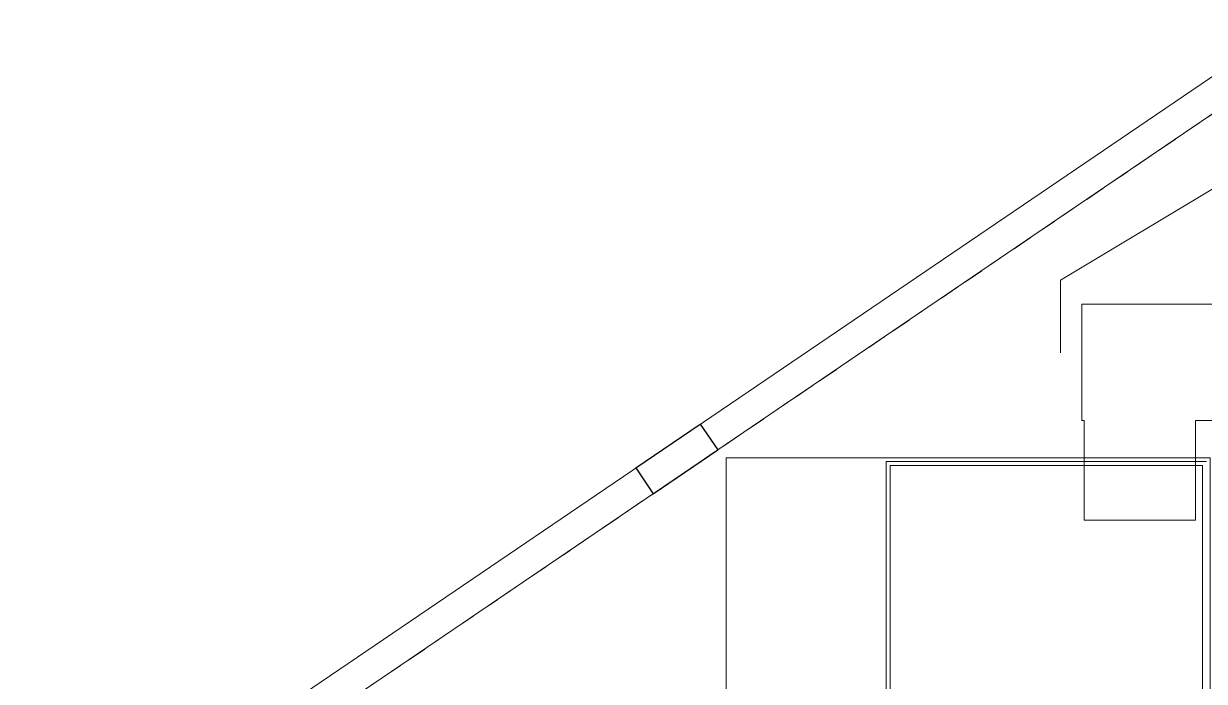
# Model space of a CAD drawing. Header units: metres. Extents: x -17822 to 152406, y -4219 to 19791.
# Drawn here: x 40 to 1552, y 7774 to 8616 of the extents above; entities that cross this region are included whole.
import ezdxf
from ezdxf.xclip import XClip

# ---------------------------------------------------------------- set-up
doc = ezdxf.new("R2010")
doc.units = ezdxf.units.M
doc.header["$LTSCALE"] = 100
doc.header["$MEASUREMENT"] = 0
doc.header["$XCLIPFRAME"] = 0
for name, pattern in [('DOT2', [0.125, 0, -0.125]), ('HIDDEN', [0.375, 0.25, -0.125]), ('MITTE0050', [25.39999999999999, 15.875, -3.174999999999998, 3.174999999999998, -3.174999999999998])]:
    doc.linetypes.add(name, pattern=pattern)
doc.layers.get('0').update_dxf_attribs({"color": 9, "lineweight": 9})
for name, color, linetype, lineweight in [('01', 9, 'Continuous', 9), ('06D', 9, 'Continuous', 9), ('20', 9, 'DOT2', 9)]:
    doc.layers.add(name, color=color, linetype=linetype, lineweight=lineweight)

# ---------------------------------------------------------------- blocks, each defined once
blk = doc.blocks.new('2.bod.sitatik')
at = {"layer": '01', "linetype": 'Continuous', "lineweight": -3}
for p, q in [((824.1061888066943, -583.0367438247777), (906.8344555226977, -526.8583230426884)), ((906.8344555226977, -526.8583230426884), (929.3060026494531, -559.9496297290934)), ((846.577437910255, -616.1279014995962), (929.3060026494531, -559.9496297290934)), ((824.1059563016352, -583.0364014378865), (846.577437910255, -616.1279014995962))]:
    blk.add_line(p, q, dxfattribs=at)
at = {"layer": '01'}
for points in [[(3694.58330937069, -1194.238203449502), (2863.587588513663, 154.3813767900647), (1981.236554860232, 154.3813767900647), (1694.991227026829, -39.99999999999272), (1694.991227026829, -39.99999999999272), (59.99999999997453, -1150.277845413431), (39.99999999997453, -1163.859298659911), (39.99999999997453, -1188.244768826036), (39.99999999997453, -1369.999999999993), (40.00000000000364, -1369.999999999993), (40.00000000000364, -1430), (39.99999999997453, -1430), (39.99999999997453, -1850.000000000029), (469.999999999829, -1850.000000000029), (469.999999999829, -1890.000000000058), (39.99999999997453, -1890.000000000058), (39.99999999997453, -2160), (469.999999999829, -2160), (469.999999999829, -2200), (39.99999999997453, -2200), (39.99999999997453, -2200), (39.99999999997453, -2200), (39.99999999997453, -2945.00000430597), (-2.546585164964199e-11, -2945.00000430597)], [(-2.546585164964199e-11, -1142.671160888502), (1968.938836504989, 194.3813767900647), (2885.924216421179, 194.3813767900647), (3720.265527032232, -1159.667747473002)]]:
    blk.add_lwpolyline(points, dxfattribs=at)
blk = doc.blocks.new('p-bnk')
h = blk.add_hatch()
h.set_pattern_fill('ANSI37', color=256, scale=3, angle=-180, style=0)
h.set_pattern_definition([(225, (783.5075877765194, 267.3965218021185), (6.735192090801862, -6.735192090801866), []), (315, (783.5075877765194, 267.3965218021185), (6.735192090801866, 6.735192090801862), [])])
h.paths.add_polyline_path([(145.75, -159), (145.75, -149), (3.25, -149), (3.25, -159)])
for p, q in [((103, 0), (103, 12)), ((103, 12), (133, 12)), ((133, 0), (133, 12)), ((237, 0), (287, 0)), ((287, 0), (287, -6.218181818170705)), ((241, -145), (241, -4)), ((241, -4), (283, -4)), ((-49.5, -87), (-49.5, -62)), ((-40.49999999999999, -87), (-40.49999999999999, -62)), ((-4.5, -63.5), (-40.49999999999999, -63.5)), ((-4.5, -65), (-40.49999999999999, -65)), ((-4.5, -66.5), (-40.49999999999999, -66.5)), ((-4.5, -68), (-40.49999999999999, -68)), ((-4.5, -69.5), (-40.49999999999999, -69.5)), ((-29.5, -71), (-40.49999999999999, -71)), ((-29.5, -72.5), (-40.49999999999999, -72.5)), ((-4.5, -71), (-15.5, -71)), ((-4.5, -72.5), (-15.5, -72.5)), ((-4.5, -87), (-4.5, -62)), ((291.5, -87), (291.5, -62)), ((291.5, -63.5), (327.5, -63.5)), ((291.5, -65), (327.5, -65)), ((291.5, -66.5), (327.5, -66.5)), ((291.5, -68), (327.5, -68)), ((291.5, -69.5), (327.5, -69.5)), ((291.5, -71), (302.5, -71)), ((291.5, -72.5), (302.5, -72.5)), ((316.5, -71), (327.5, -71)), ((316.5, -72.5), (327.5, -72.5)), ((327.5, -87), (327.5, -62)), ((336.5, -87), (336.5, -62)), ((-29.5, -76.5), (-40.49999999999999, -76.5)), ((-29.5, -78), (-40.49999999999999, -78)), ((-4.5, -79.5), (-40.49999999999999, -79.5)), ((-4.5, -81), (-40.49999999999999, -81)), ((-4.5, -82.5), (-40.49999999999999, -82.5)), ((-4.5, -84), (-40.49999999999999, -84)), ((-4.5, -85.5), (-40.49999999999999, -85.5)), ((-4.5, -76.5), (-15.5, -76.5)), ((-4.5, -78), (-15.5, -78)), ((291.5, -76.5), (302.5, -76.5)), ((291.5, -78), (302.5, -78)), ((291.5, -79.5), (327.5, -79.5)), ((291.5, -81), (327.5, -81)), ((291.5, -82.5), (327.5, -82.5)), ((291.5, -84), (327.5, -84)), ((291.5, -85.5), (327.5, -85.5)), ((316.5, -76.5), (327.5, -76.5)), ((316.5, -78), (327.5, -78)), ((287, -149), (237, -149)), ((283, -145), (241, -145)), ((287, -142.7818181818584), (287, -149))]:
    blk.add_line(p, q)
at = {"linetype": 'MITTE0050'}
for p, q in [((118, 0), (118, 12)), ((6.343624772649491, -74.5), (-52, -74.5)), ((280.6563752273651, -74.5), (339, -74.5))]:
    blk.add_line(p, q, dxfattribs=at)
for points in [[(0, -149), (149, -149), (149, 0), (0, 0)], [(237, -149), (149, -149), (149, 0), (237, 0)], [(287, -149), (237, -149), (237, 0), (287, 0)], [(233, -145), (153, -145), (153, -4), (233, -4)], [(283, -145), (241, -145), (241, -4), (283, -4)], [(233, -34.5), (153, -34.5), (153, -114.5), (233, -114.5)], [(338, -34.5), (258, -34.5), (258, -114.5), (338, -114.5)], [(-15.5, -69.5), (-29.5, -69.5), (-29.5, -79.5), (-15.5, -79.5)], [(0, -72.5), (-2, -72.5), (-2, -76.5), (0, -76.5)], [(287, -72.5), (289, -72.5), (289, -76.5), (287, -76.5)], [(302.5, -69.5), (316.5, -69.5), (316.5, -79.5), (302.5, -79.5)], [(145.75, -149), (3.25, -149), (3.25, -159), (145.75, -159)]]:
    blk.add_lwpolyline(points, close=True)
for points in [[(258, -34.5), (241, -4)], [(338, -34.5), (283, -4)], [(153, -34.5), (157.9026275732613, -109.221560659178), (233, -114.5)], [(258, -34.5), (263.5092285001592, -109.221560659178), (338, -114.5)], [(-40.49999999999999, -87), (-4.5, -87), (-2, -84.50000000000001), (-2, -64.5), (-4.5, -62), (-49.5, -62), (-52, -64.5), (-52, -84.50000000000001), (-49.5, -87), (-40.49999999999999, -87)], [(327.5, -87), (291.5, -87), (289, -84.50000000000001), (289, -64.5), (291.5, -62), (336.5, -62), (339, -64.5), (339, -84.50000000000001), (336.5, -87), (327.5, -87)], [(258, -114.5), (241, -145)], [(283, -145), (338, -114.5)]]:
    blk.add_lwpolyline(points)
at = {"lineweight": 0}
blk.add_lwpolyline([(3.25, -159), (3.25, -276.5000000002619), (145.75, -276.5000000002619), (145.75, -159)], close=True, dxfattribs=at)
blk = doc.blocks.new('2.bod.Mimari')
at = {"layer": '06D'}
for p, q in [((1144.999887712331, -1435.000000000044), (1144.999887712331, -575.0000000000582)), ((1144.999887712331, -575.0000000000582), (1554.999887712331, -575.0000000000582)), ((1549.999887712331, -580.0000000000582), (1149.999887712331, -580.0000000000582)), ((1149.999887712331, -580.0000000000582), (1149.999887712331, -1430.000000000044)), ((1549.999887712331, -655), (1549.999887712331, -580.0000000000582)), ((1549.999887712331, -654.9999999999563), (1549.999887712331, -1354.999999999985)), ((1549.999887712331, -654.9999999999563), (1549.999887712331, -655))]:
    blk.add_line(p, q, dxfattribs=at)
blk.add_lwpolyline([(1368.380786809432, -435.4999999997381), (1368.380786809432, -342.583018579855), (1777.731971797245, -97.21000000005006), (2407.110225118728, -97.21000000005006)], dxfattribs=at)
for points in [[(1398.630786809461, -575.0000000000582), (1398.630786809461, -522.499999999709), (1395.380786809461, -522.499999999709), (1395.380786809461, -373.499999999709), (1682.380786809461, -373.499999999709), (1682.380786809461, -379.7181818178797), (1733.380786809461, -407.999999999709), (1733.380786809461, -487.999999999709), (1682.380786809461, -516.2818181815273), (1682.380786809461, -522.499999999709), (1541.130786809461, -522.499999999709), (1541.130786809461, -575.0000000000582)], [(1559.999999999973, -1429.999999999993), (939.9999957124261, -1429.999999999985), (939.9999957124261, -569.9999999999854), (1559.999999999973, -569.9999999999927)]]:
    blk.add_lwpolyline(points, close=True, dxfattribs=at)
at = {"layer": '20', "color": 251, "linetype": 'HIDDEN'}
blk.add_lwpolyline([(1981.236554860231, 154.3813767900647), (2863.587588513663, 154.3813767900647), (3303.260621647233, -559.1622030441395), (2877.583126119345, -821.4572072694755), (2734.999995712367, -821.4572072694755), (2734.999995712367, -1439.999999999993), (2734.999995712367, -1439.999999999993), (2339.999999999973, -1440), (2339.999999999973, -1360), (2259.999999999973, -1360), (2259.999999999973, -1439.999999999996), (1639.999999999973, -1440), (1639.999999999973, -1360), (1559.999999999973, -1360), (1559.999999999973, -1440), (939.9999957124261, -1440), (939.9999957124261, -1360), (859.9999957124261, -1360), (859.9999957124261, -1440), (439.999995712397, -1439.999999999993), (439.999995712397, -892.2302366418953)], close=True, dxfattribs=at)
at = {"layer": '06D'}
ref = blk.add_blockref('p-bnk', (1395.380786809461, -373.499999999709), dxfattribs=at)
XClip(ref).set_block_clipping_path([(3.25, -276.50000000026193), (145.75, -201.50000000034925)])

msp = doc.modelspace()

# ---------------------------------------------------------------- block references
for name in ['2.bod.sitatik', '2.bod.Mimari']:
    msp.add_blockref(name, (2.91038304567337e-11, 8630.000004305966))

doc.saveas('drawing.dxf')
